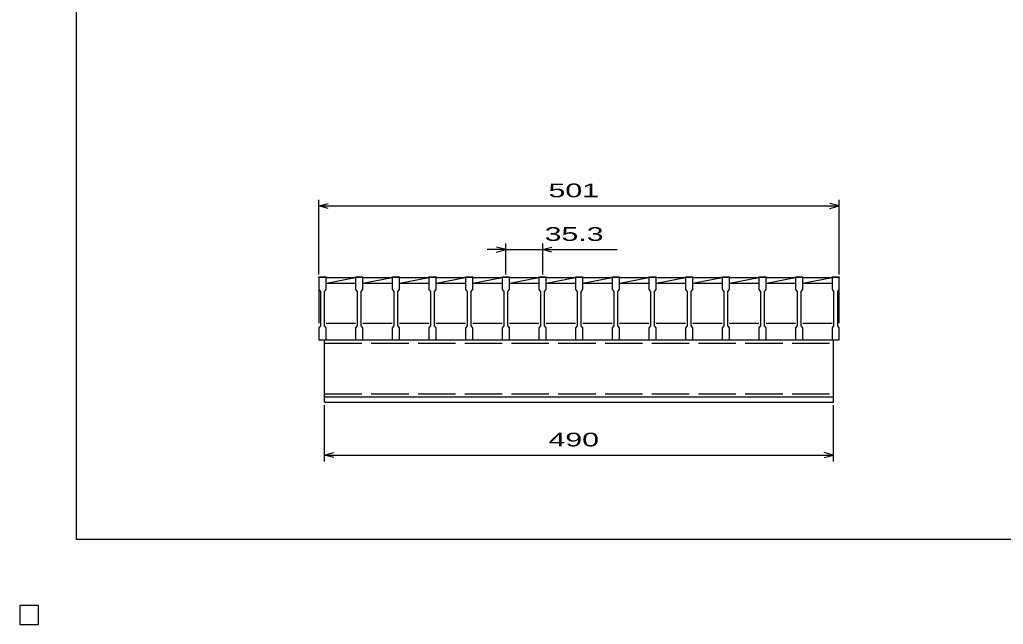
# Model space of a CAD drawing. Units: millimetres, scale not verified. Extents: x -1092 to 1039, y -770 to 632.
# Drawn here: x -1092 to -145, y -770 to -187 of the extents above; entities that cross this region are included whole.
import ezdxf
from ezdxf.enums import TextEntityAlignment as Align

# ---------------------------------------------------------------- set-up
doc = ezdxf.new("R2010")
doc.units = ezdxf.units.MM
doc.header["$LTSCALE"] = 6
doc.linetypes.add('DASHED', pattern=[7.5, 6, -1.5])
for name, color, linetype, lineweight in [('0_2', 150, 'Continuous', 25), ('16', 3, 'Continuous', 25), ('22', 4, 'Continuous', 25), ('24', 2, 'Continuous', 25), ('32', 4, 'Continuous', 25)]:
    doc.layers.add(name, color=color, linetype=linetype, lineweight=lineweight)
doc.styles.add('ベクトル', font='')
doc.styles.get('ベクトル').set_extended_font_data('ベクトル')

msp = doc.modelspace()

# ---------------------------------------------------------------- linework, layer by layer
at = {"layer": '0_2'}
for p, q in [((-1037.4, -687.9), (-1037.4, 632.1)), ((1038.6, -687.9), (-1037.4, -687.9)), ((-1074, -751.5), (-1092, -751.5)), ((-1092, -751.5), (-1092, -769.5)), ((-1074, -751.5), (-1092, -751.5)), ((-1092, -751.5), (-1092, -769.5)), ((-1074, -751.5), (-1092, -751.5)), ((-1092, -751.5), (-1092, -769.5)), ((-1074, -751.5), (-1092, -751.5)), ((-1092, -751.5), (-1092, -769.5)), ((-1074, -751.5), (-1092, -751.5)), ((-1092, -751.5), (-1092, -769.5)), ((-1074, -769.5), (-1074, -751.5)), ((-1074, -769.5), (-1074, -751.5)), ((-1074, -769.5), (-1074, -751.5)), ((-1074, -769.5), (-1074, -751.5)), ((-1074, -769.5), (-1074, -751.5)), ((-1092, -769.5), (-1074, -769.5)), ((-1092, -769.5), (-1074, -769.5)), ((-1092, -769.5), (-1074, -769.5)), ((-1092, -769.5), (-1074, -769.5)), ((-1092, -769.5), (-1074, -769.5))]:
    msp.add_line(p, q, dxfattribs=at)
at = {"layer": '16'}
for p, q in [((-804, -435.5), (-804, -434.8)), ((-804, -434.8), (-797, -434.8)), ((-804, -435.5), (-804, -447)), ((-797, -435.5), (-804, -435.5)), ((-804, -435.5), (-804, -479.5)), ((-797, -434.8), (-797, -435.5)), ((-797, -447), (-797, -435.5)), ((-797, -435.5), (-768.7, -435.5)), ((-797, -441), (-768.7, -435.5)), ((-768.7, -435.5), (-768.7, -434.8)), ((-768.7, -434.8), (-761.7, -434.8)), ((-768.7, -435.5), (-768.7, -447)), ((-761.7, -435.5), (-768.7, -435.5)), ((-761.7, -434.8), (-761.7, -435.5)), ((-761.7, -447), (-761.7, -435.5)), ((-761.7, -435.5), (-733.4, -435.5)), ((-761.7, -441), (-733.4, -435.5)), ((-733.4, -435.5), (-733.4, -434.8)), ((-733.4, -434.8), (-726.4, -434.8)), ((-733.4, -435.5), (-733.4, -447)), ((-726.4, -435.5), (-733.4, -435.5)), ((-726.4, -434.8), (-726.4, -435.5)), ((-726.4, -447), (-726.4, -435.5)), ((-726.4, -435.5), (-698.1, -435.5)), ((-726.4, -441), (-698.1, -435.5)), ((-698.1, -435.5), (-698.1, -434.8)), ((-698.1, -434.8), (-691.1, -434.8)), ((-698.1, -435.5), (-698.1, -447)), ((-691.1, -435.5), (-698.1, -435.5)), ((-691.1, -434.8), (-691.1, -435.5)), ((-691.1, -447), (-691.1, -435.5)), ((-691.1, -435.5), (-662.8, -435.5)), ((-691.1, -441), (-662.8, -435.5)), ((-662.8, -435.5), (-662.8, -434.8)), ((-662.8, -434.8), (-655.8, -434.8)), ((-662.8, -435.5), (-662.8, -447)), ((-655.8, -435.5), (-662.8, -435.5)), ((-655.8, -434.8), (-655.8, -435.5)), ((-655.8, -447), (-655.8, -435.5)), ((-655.8, -435.5), (-627.5, -435.5)), ((-655.8, -441), (-627.5, -435.5)), ((-627.5, -435.5), (-627.5, -434.8)), ((-627.5, -434.8), (-620.5, -434.8)), ((-627.5, -435.5), (-627.5, -447)), ((-620.5, -435.5), (-627.5, -435.5)), ((-620.5, -434.8), (-620.5, -435.5)), ((-620.5, -447), (-620.5, -435.5)), ((-620.5, -435.5), (-592.2, -435.5)), ((-620.5, -441), (-592.2, -435.5)), ((-592.2, -435.5), (-592.2, -434.8)), ((-592.2, -434.8), (-585.2, -434.8)), ((-592.2, -435.5), (-592.2, -447)), ((-585.2, -435.5), (-592.2, -435.5)), ((-585.2, -434.8), (-585.2, -435.5)), ((-585.2, -447), (-585.2, -435.5)), ((-585.2, -435.5), (-556.9, -435.5)), ((-585.2, -441), (-556.9, -435.5)), ((-556.9, -435.5), (-556.9, -434.8)), ((-556.9, -434.8), (-549.9, -434.8)), ((-556.9, -435.5), (-556.9, -447)), ((-549.9, -435.5), (-556.9, -435.5)), ((-549.9, -434.8), (-549.9, -435.5)), ((-549.9, -447), (-549.9, -435.5)), ((-549.9, -435.5), (-521.6, -435.5)), ((-549.9, -441), (-521.6, -435.5)), ((-521.6, -435.5), (-521.6, -434.8)), ((-521.6, -434.8), (-514.6, -434.8)), ((-521.6, -435.5), (-521.6, -447)), ((-514.6, -435.5), (-521.6, -435.5)), ((-514.6, -434.8), (-514.6, -435.5)), ((-514.6, -447), (-514.6, -435.5)), ((-514.6, -435.5), (-486.3, -435.5)), ((-514.6, -441), (-486.3, -435.5)), ((-486.3, -435.5), (-486.3, -434.8)), ((-486.3, -434.8), (-479.3, -434.8)), ((-486.3, -435.5), (-486.3, -447)), ((-479.3, -435.5), (-486.3, -435.5)), ((-479.3, -434.8), (-479.3, -435.5)), ((-479.3, -447), (-479.3, -435.5)), ((-479.3, -435.5), (-451, -435.5)), ((-479.3, -441), (-451, -435.5)), ((-451, -435.5), (-451, -434.8)), ((-451, -434.8), (-444, -434.8)), ((-451, -435.5), (-451, -447)), ((-444, -435.5), (-451, -435.5)), ((-444, -434.8), (-444, -435.5)), ((-444, -447), (-444, -435.5)), ((-444, -435.5), (-415.7, -435.5)), ((-444, -441), (-415.7, -435.5)), ((-415.7, -435.5), (-415.7, -434.8)), ((-415.7, -434.8), (-408.7, -434.8)), ((-415.7, -435.5), (-415.7, -447)), ((-408.7, -435.5), (-415.7, -435.5)), ((-408.7, -434.8), (-408.7, -435.5)), ((-408.7, -447), (-408.7, -435.5)), ((-408.7, -435.5), (-380.4, -435.5)), ((-408.7, -441), (-380.4, -435.5)), ((-380.4, -435.5), (-380.4, -434.8)), ((-380.4, -434.8), (-373.4, -434.8)), ((-380.4, -435.5), (-380.4, -447)), ((-373.4, -435.5), (-380.4, -435.5)), ((-373.4, -434.8), (-373.4, -435.5)), ((-373.4, -447), (-373.4, -435.5)), ((-373.4, -435.5), (-345.1, -435.5)), ((-373.4, -441), (-345.1, -435.5)), ((-345.1, -435.5), (-345.1, -434.8)), ((-345.1, -434.8), (-338.1, -434.8)), ((-345.1, -435.5), (-345.1, -447)), ((-338.1, -435.5), (-345.1, -435.5)), ((-338.1, -434.8), (-338.1, -435.5)), ((-338.1, -447), (-338.1, -435.5)), ((-338.1, -435.5), (-310, -435.5)), ((-338.1, -441), (-310, -435.539)), ((-310, -435.5), (-310, -434.8)), ((-310, -434.8), (-303, -434.8)), ((-310, -435.5), (-310, -447)), ((-303, -435.5), (-310, -435.5)), ((-303, -434.8), (-303, -435.5)), ((-303, -447), (-303, -435.5)), ((-303, -479.5), (-303, -435.5)), ((-797, -441), (-768.7, -441)), ((-761.7, -441), (-733.4, -441)), ((-726.4, -441), (-698.1, -441)), ((-691.1, -441), (-662.8, -441)), ((-655.8, -441), (-627.5, -441)), ((-620.5, -441), (-592.2, -441)), ((-585.2, -441), (-556.9, -441)), ((-549.9, -441), (-521.6, -441)), ((-514.6, -441), (-486.3, -441)), ((-479.3, -441), (-451, -441)), ((-444, -441), (-415.7, -441)), ((-408.7, -441), (-380.4, -441)), ((-373.4, -441), (-345.1, -441)), ((-338.1, -441), (-310, -441)), ((-804, -447), (-802.5, -449)), ((-802.5, -449), (-802.5, -482)), ((-798.5, -449), (-797, -447)), ((-798.5, -482), (-798.5, -449)), ((-768.7, -447), (-767.2, -449)), ((-767.2, -449), (-767.2, -482)), ((-763.2, -449), (-761.7, -447)), ((-763.2, -482), (-763.2, -449)), ((-733.4, -447), (-731.9, -449)), ((-731.9, -449), (-731.9, -482)), ((-727.9, -449), (-726.4, -447)), ((-727.9, -482), (-727.9, -449)), ((-698.1, -447), (-696.6, -449)), ((-696.6, -449), (-696.6, -482)), ((-692.6, -449), (-691.1, -447)), ((-692.6, -482), (-692.6, -449)), ((-662.8, -447), (-661.3, -449)), ((-661.3, -449), (-661.3, -482)), ((-657.3, -449), (-655.8, -447)), ((-657.3, -482), (-657.3, -449)), ((-627.5, -447), (-626, -449)), ((-626, -449), (-626, -482)), ((-622, -449), (-620.5, -447)), ((-622, -482), (-622, -449)), ((-592.2, -447), (-590.7, -449)), ((-590.7, -449), (-590.7, -482)), ((-586.7, -449), (-585.2, -447)), ((-586.7, -482), (-586.7, -449)), ((-556.9, -447), (-555.4, -449)), ((-555.4, -449), (-555.4, -482)), ((-551.4, -449), (-549.9, -447)), ((-551.4, -482), (-551.4, -449)), ((-521.6, -447), (-520.1, -449)), ((-520.1, -449), (-520.1, -482)), ((-516.1, -449), (-514.6, -447)), ((-516.1, -482), (-516.1, -449)), ((-486.3, -447), (-484.8, -449)), ((-484.8, -449), (-484.8, -482)), ((-480.8, -449), (-479.3, -447)), ((-480.8, -482), (-480.8, -449)), ((-451, -447), (-449.5, -449)), ((-449.5, -449), (-449.5, -482)), ((-445.5, -449), (-444, -447)), ((-445.5, -482), (-445.5, -449)), ((-415.7, -447), (-414.2, -449)), ((-414.2, -449), (-414.2, -482)), ((-410.2, -449), (-408.7, -447)), ((-410.2, -482), (-410.2, -449)), ((-380.4, -447), (-378.9, -449)), ((-378.9, -449), (-378.9, -482)), ((-374.9, -449), (-373.4, -447)), ((-374.9, -482), (-374.9, -449)), ((-345.1, -447), (-343.6, -449)), ((-343.6, -449), (-343.6, -482)), ((-339.6, -449), (-338.1, -447)), ((-339.6, -482), (-339.6, -449)), ((-310, -447), (-308.5, -449)), ((-308.5, -449), (-308.5, -482)), ((-304.5, -449), (-303, -447)), ((-304.5, -482), (-304.5, -449)), ((-802.5, -482), (-804, -484)), ((-797, -484), (-798.5, -482)), ((-797, -479.5), (-768.7, -479.5)), ((-767.2, -482), (-768.7, -484)), ((-761.7, -484), (-763.2, -482)), ((-761.7, -479.5), (-733.4, -479.5)), ((-731.9, -482), (-733.4, -484)), ((-726.4, -484), (-727.9, -482)), ((-726.4, -479.5), (-698.1, -479.5)), ((-696.6, -482), (-698.1, -484)), ((-691.1, -484), (-692.6, -482)), ((-691.1, -479.5), (-662.8, -479.5)), ((-661.3, -482), (-662.8, -484)), ((-655.8, -484), (-657.3, -482)), ((-655.8, -479.5), (-627.5, -479.5)), ((-626, -482), (-627.5, -484)), ((-620.5, -484), (-622, -482)), ((-620.5, -479.5), (-592.2, -479.5)), ((-590.7, -482), (-592.2, -484)), ((-585.2, -484), (-586.7, -482)), ((-585.2, -479.5), (-556.9, -479.5)), ((-555.4, -482), (-556.9, -484)), ((-549.9, -484), (-551.4, -482)), ((-549.9, -479.5), (-521.6, -479.5)), ((-520.1, -482), (-521.6, -484)), ((-514.6, -484), (-516.1, -482)), ((-514.6, -479.5), (-486.3, -479.5)), ((-484.8, -482), (-486.3, -484)), ((-479.3, -484), (-480.8, -482)), ((-479.3, -479.5), (-451, -479.5)), ((-449.5, -482), (-451, -484)), ((-444, -484), (-445.5, -482)), ((-444, -479.5), (-415.7, -479.5)), ((-414.2, -482), (-415.7, -484)), ((-408.7, -484), (-410.2, -482)), ((-408.7, -479.5), (-380.4, -479.5)), ((-378.9, -482), (-380.4, -484)), ((-373.4, -484), (-374.9, -482)), ((-373.4, -479.5), (-345.1, -479.5)), ((-343.6, -482), (-345.1, -484)), ((-338.1, -484), (-339.6, -482)), ((-338.1, -479.5), (-310, -479.5)), ((-308.5, -482), (-310, -484)), ((-303, -484), (-304.5, -482)), ((-804, -484), (-804, -495.5)), ((-797, -495.5), (-797, -484)), ((-768.7, -484), (-768.7, -495.5)), ((-761.7, -495.5), (-761.7, -484)), ((-733.4, -484), (-733.4, -495.5)), ((-726.4, -495.5), (-726.4, -484)), ((-698.1, -484), (-698.1, -495.5)), ((-691.1, -495.5), (-691.1, -484)), ((-662.8, -484), (-662.8, -495.5)), ((-655.8, -495.5), (-655.8, -484)), ((-627.5, -484), (-627.5, -495.5)), ((-620.5, -495.5), (-620.5, -484)), ((-592.2, -484), (-592.2, -495.5)), ((-585.2, -495.5), (-585.2, -484)), ((-556.9, -484), (-556.9, -495.5)), ((-549.9, -495.5), (-549.9, -484)), ((-521.6, -484), (-521.6, -495.5)), ((-514.6, -495.5), (-514.6, -484)), ((-486.3, -484), (-486.3, -495.5)), ((-479.3, -495.5), (-479.3, -484)), ((-451, -484), (-451, -495.5)), ((-444, -495.5), (-444, -484)), ((-415.7, -484), (-415.7, -495.5)), ((-408.7, -495.5), (-408.7, -484)), ((-380.4, -484), (-380.4, -495.5)), ((-373.4, -495.5), (-373.4, -484)), ((-345.1, -484), (-345.1, -495.5)), ((-338.1, -495.5), (-338.1, -484)), ((-310, -484), (-310, -495.5)), ((-303, -495.5), (-303, -484)), ((-804, -495.5), (-797, -495.5)), ((-798.5, -495.5), (-308.5, -495.5)), ((-798.5, -550.5), (-798.5, -495.5)), ((-768.7, -495.5), (-761.7, -495.5)), ((-733.4, -495.5), (-726.4, -495.5)), ((-698.1, -495.5), (-691.1, -495.5)), ((-662.8, -495.5), (-655.8, -495.5)), ((-627.5, -495.5), (-620.5, -495.5)), ((-592.2, -495.5), (-585.2, -495.5)), ((-556.9, -495.5), (-549.9, -495.5)), ((-521.6, -495.5), (-514.6, -495.5)), ((-486.3, -495.5), (-479.3, -495.5)), ((-451, -495.5), (-444, -495.5)), ((-415.7, -495.5), (-408.7, -495.5)), ((-380.4, -495.5), (-373.4, -495.5)), ((-345.1, -495.5), (-338.1, -495.5)), ((-310, -495.5), (-303, -495.5)), ((-308.5, -550.5), (-308.5, -495.5)), ((-798.5, -550.5), (-308.5, -550.5)), ((-798.5, -555.5), (-798.5, -550.5)), ((-798.5, -550.5), (-308.5, -550.5)), ((-798.5, -555.5), (-308.5, -555.5)), ((-308.5, -555.5), (-308.5, -550.5)), ((-1074, -751.5), (-1092, -751.5)), ((-1092, -751.5), (-1092, -769.5)), ((-1074, -751.5), (-1092, -751.5)), ((-1092, -751.5), (-1092, -769.5)), ((-1074, -751.5), (-1092, -751.5)), ((-1092, -751.5), (-1092, -769.5)), ((-1074, -751.5), (-1092, -751.5)), ((-1092, -751.5), (-1092, -769.5)), ((-1074, -751.5), (-1092, -751.5)), ((-1092, -751.5), (-1092, -769.5)), ((-1074, -769.5), (-1074, -751.5)), ((-1074, -769.5), (-1074, -751.5)), ((-1074, -769.5), (-1074, -751.5)), ((-1074, -769.5), (-1074, -751.5)), ((-1074, -769.5), (-1074, -751.5)), ((-1092, -769.5), (-1074, -769.5)), ((-1092, -769.5), (-1074, -769.5)), ((-1092, -769.5), (-1074, -769.5)), ((-1092, -769.5), (-1074, -769.5)), ((-1092, -769.5), (-1074, -769.5))]:
    msp.add_line(p, q, dxfattribs=at)
at = {"layer": '16', "linetype": 'DASHED'}
for p, q in [((-798.5, -498.7), (-308.5, -498.7)), ((-798.5, -547.3), (-308.5, -547.3))]:
    msp.add_line(p, q, dxfattribs=at)
at = {"layer": '22'}
for p, q in [((-804, -432.5), (-804, -360.5)), ((-804, -366.5), (-795, -364.1)), ((-795, -368.9), (-804, -366.5)), ((-804, -366.5), (-303, -366.5)), ((-303, -366.5), (-312, -364.1)), ((-312, -368.9), (-303, -366.5)), ((-303, -432.5), (-303, -360.5)), ((-624, -408.5), (-633, -406.1)), ((-624, -432.5), (-624, -402.5)), ((-588.7, -402.5), (-588.7, -432.5)), ((-588.7, -408.5), (-579.7, -406.1)), ((-624, -408.5), (-642, -408.5)), ((-633, -410.9), (-624, -408.5)), ((-624, -408.5), (-588.7, -408.5)), ((-579.7, -410.9), (-588.7, -408.5)), ((-588.7, -408.5), (-516.7, -408.5)), ((-798.5, -612.5), (-798.5, -558.5)), ((-308.5, -612.5), (-308.5, -558.5)), ((-798.5, -606.5), (-789.5, -604.1)), ((-308.5, -606.5), (-317.5, -604.1)), ((-789.5, -608.9), (-798.5, -606.5)), ((-798.5, -606.5), (-308.5, -606.5)), ((-317.5, -608.9), (-308.5, -606.5))]:
    msp.add_line(p, q, dxfattribs=at)
at = {"layer": '22', "color": 2}
for p, q in [((-1074, -751.5), (-1092, -751.5)), ((-1092, -751.5), (-1092, -769.5)), ((-1074, -751.5), (-1092, -751.5)), ((-1092, -751.5), (-1092, -769.5)), ((-1074, -751.5), (-1092, -751.5)), ((-1092, -751.5), (-1092, -769.5)), ((-1074, -769.5), (-1074, -751.5)), ((-1074, -769.5), (-1074, -751.5)), ((-1074, -769.5), (-1074, -751.5)), ((-1092, -769.5), (-1074, -769.5)), ((-1092, -769.5), (-1074, -769.5)), ((-1092, -769.5), (-1074, -769.5))]:
    msp.add_line(p, q, dxfattribs=at)
at = {"layer": '24', "color": 4}
for p, q in [((-1074, -751.5), (-1092, -751.5)), ((-1092, -751.5), (-1092, -769.5)), ((-1074, -751.5), (-1092, -751.5)), ((-1092, -751.5), (-1092, -769.5)), ((-1074, -751.5), (-1092, -751.5)), ((-1092, -751.5), (-1092, -769.5)), ((-1074, -769.5), (-1074, -751.5)), ((-1074, -769.5), (-1074, -751.5)), ((-1074, -769.5), (-1074, -751.5)), ((-1092, -769.5), (-1074, -769.5)), ((-1092, -769.5), (-1074, -769.5)), ((-1092, -769.5), (-1074, -769.5))]:
    msp.add_line(p, q, dxfattribs=at)
at = {"layer": '32'}
for p, q in [((-1074, -751.5), (-1092, -751.5)), ((-1092, -751.5), (-1092, -769.5)), ((-1074, -751.5), (-1092, -751.5)), ((-1092, -751.5), (-1092, -769.5)), ((-1074, -751.5), (-1092, -751.5)), ((-1092, -751.5), (-1092, -769.5)), ((-1074, -751.5), (-1092, -751.5)), ((-1092, -751.5), (-1092, -769.5)), ((-1074, -751.5), (-1092, -751.5)), ((-1092, -751.5), (-1092, -769.5)), ((-1074, -769.5), (-1074, -751.5)), ((-1074, -769.5), (-1074, -751.5)), ((-1074, -769.5), (-1074, -751.5)), ((-1074, -769.5), (-1074, -751.5)), ((-1074, -769.5), (-1074, -751.5)), ((-1092, -769.5), (-1074, -769.5)), ((-1092, -769.5), (-1074, -769.5)), ((-1092, -769.5), (-1074, -769.5)), ((-1092, -769.5), (-1074, -769.5)), ((-1092, -769.5), (-1074, -769.5))]:
    msp.add_line(p, q, dxfattribs=at)

# ---------------------------------------------------------------- texts
at = {"layer": '22', "color": 2, "style": 'ベクトル', "width": 1.65}
for s, p in [(' 501 ', (-591, -351.5)), (' 35.3 ', (-594.7, -393.5)), (' 490 ', (-591, -591.5))]:
    msp.add_text(s, height=13.2, dxfattribs=at).set_placement(p, align=Align.MIDDLE_LEFT)

doc.saveas('drawing.dxf')
